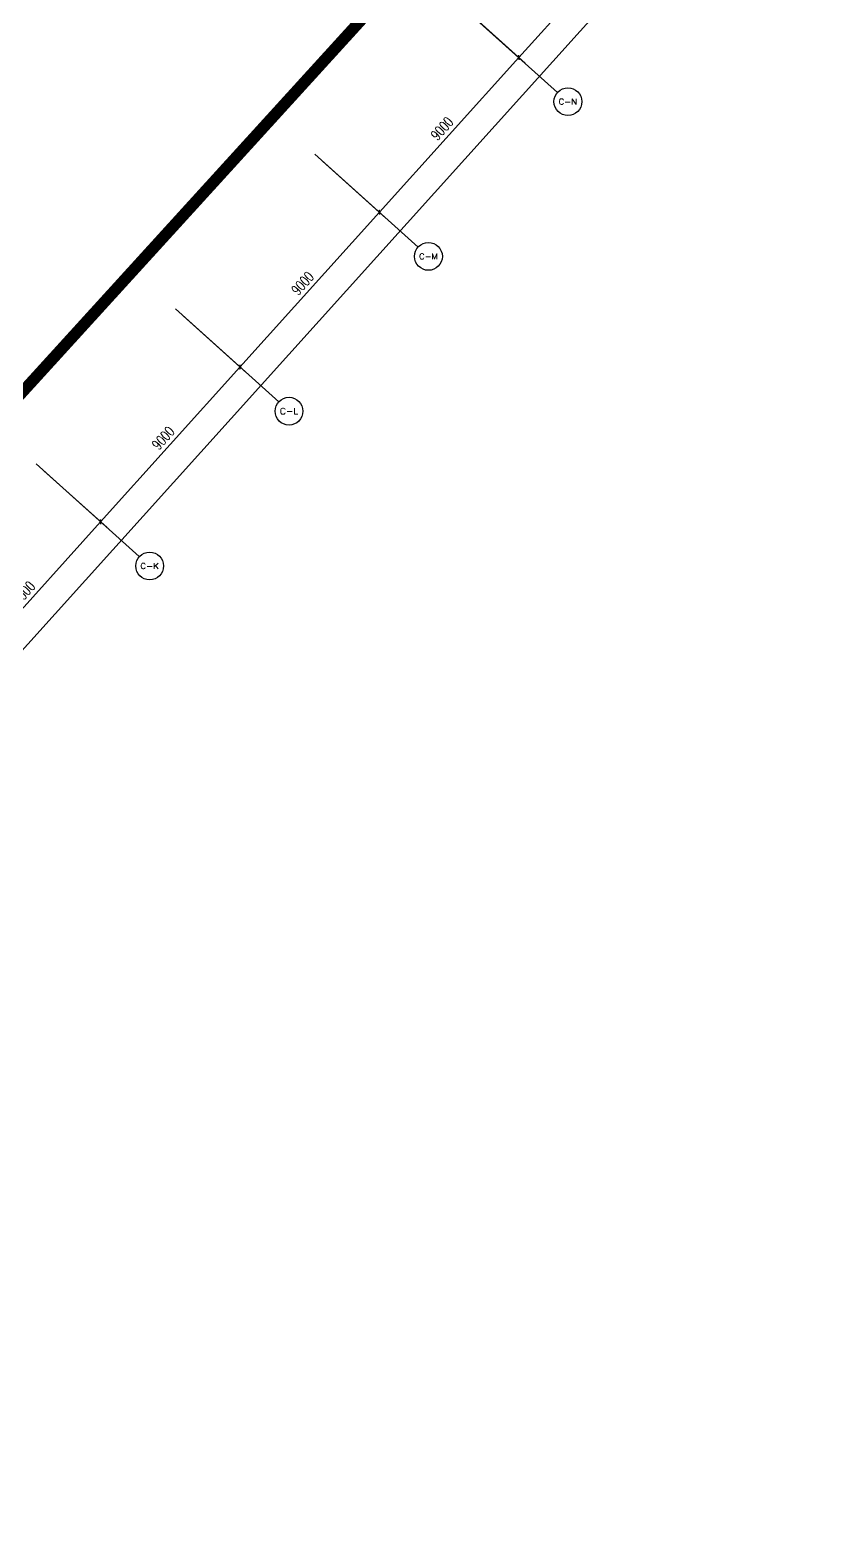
# Model space of a CAD drawing. Extents: x 6824721 to 16538177, y 2478193 to 6665639.
# Drawn here: x 8854392 to 8889114, y 2748714 to 2813701 of the extents above; entities that cross this region are included whole.
import ezdxf
from ezdxf.enums import TextEntityAlignment as Align

# ---------------------------------------------------------------- set-up
doc = ezdxf.new("R2010")
doc.units = 0
doc.header["$LTSCALE"] = 10
for name, color, linetype in [('0-wo', 8, 'Continuous'), ('AXIS', 3, 'Continuous'), ('AXIS_TEXT', 7, 'Continuous')]:
    doc.layers.add(name, color=color, linetype=linetype)
doc.styles.add('_TCH_AXIS', font='COMPLEX', dxfattribs={"bigfont": 'GBCBIG'})
doc.styles.add('_TCH_DIM_T3', font='SIMPLEX', dxfattribs={"width": 0.705882, "bigfont": 'GBCBIG'})
doc.styles.add('COMPLEX', font='COMPLEX')
doc.styles.add('STANDARD_T3', font='TSSDENG.shx', dxfattribs={"width": 0.56, "bigfont": 'TSSDCHN.shx'})
doc.dimstyles.new('_TCH_ARCH&&150', dxfattribs={"dimtxt": 525, "dimasz": 150, "dimexe": 375, "dimexo": 450, "dimgap": 150, "dimtad": 1, "dimdec": 0, "dimzin": 0, "dimdsep": 46, "dimtxsty": 'STANDARD_T3', "dimblk": 'ARCHTICK', "dimcen": 0.09, "dimclrt": 7, "dimazin": 2, "dimtfac": 1, "dimtdec": 0, "dimtix": 1, "dimtmove": 2, "dimatfit": 3, "dimfxl": 0, "dimtolj": 1, "dimtzin": 0, "dimarcsym": 0})

# ---------------------------------------------------------------- blocks, each defined once
blk = doc.blocks.new('_AXISO')
blk.add_circle((0, 0), 0.5)
at = {"layer": 'AXIS_TEXT', "style": 'COMPLEX', "width": 1.041667}
blk.add_attdef('A', text='', height=0.56, dxfattribs=at).set_placement((-0.25, -0.28), (0.25, -0.28), align=Align.FIT)
blk = doc.blocks.new('_ArchTick')
at = {"color": 0, "linetype": 'ByBlock', "const_width": 0.4}
blk.add_lwpolyline([(-0.5, -0.5), (0.5, 0.5)], dxfattribs=at)
blk = doc.blocks.new('*D266')
at = {"layer": 'AXIS', "color": 0, "lineweight": -2, "transparency": 16777216}
for p, q in [((91809, 733633), (95432, 730371)), ((5657, 631227), (95154, 730622)), ((2313, 634238), (5936, 630976))]:
    blk.add_line(p, q, dxfattribs=at)
at = {"layer": 'Defpoints', "color": 0, "transparency": 16777216}
for p in [(91475, 733934), (95154, 730622), (1979, 634539)]:
    blk.add_point(p, dxfattribs=at)
at = {"layer": 'AXIS', "color": 0, "lineweight": -2, "transparency": 16777216, "xscale": 150, "yscale": 150, "zscale": 150}
for p, rotation in [((95154, 730622), 47.99999999999577), ((5657, 631227), 227.9999999999958)]:
    blk.add_blockref('_ArchTick', p, dxfattribs=dict(at, rotation=rotation))
at = {"layer": 'AXIS', "color": 7, "transparency": 16777216, "insert": (50099, 681200), "char_height": 446.2, "attachment_point": 5, "rotation": 48, "style": '_TCH_DIM_T3'}
blk.add_mtext('\\A1;133750', dxfattribs=at)
blk = doc.blocks.new('*D275')
at = {"layer": 'AXIS', "color": 0, "lineweight": -2, "transparency": 16777216}
for p, q in [((56513, 694432), (59244, 691973)), ((52943, 685536), (58965, 692224)), ((50491, 687744), (53222, 685285))]:
    blk.add_line(p, q, dxfattribs=at)
at = {"layer": 'Defpoints', "color": 0, "transparency": 16777216}
for p in [(56178, 694734), (58965, 692224), (50156, 688045)]:
    blk.add_point(p, dxfattribs=at)
at = {"layer": 'AXIS', "color": 0, "lineweight": -2, "transparency": 16777216, "xscale": 150, "yscale": 150, "zscale": 150}
for p, rotation in [((58965, 692224), 47.99999999999573), ((52943, 685536), 227.9999999999958)]:
    blk.add_blockref('_ArchTick', p, dxfattribs=dict(at, rotation=rotation))
at = {"layer": 'AXIS', "color": 7, "transparency": 16777216, "insert": (55648, 689156), "char_height": 446.2, "attachment_point": 5, "rotation": 48, "style": '_TCH_DIM_T3'}
blk.add_mtext('\\A1;9000', dxfattribs=at)
blk = doc.blocks.new('*D276')
at = {"layer": 'AXIS', "color": 0, "lineweight": -2, "transparency": 16777216}
for p, q in [((62535, 701121), (65266, 698662)), ((58965, 692224), (64987, 698913)), ((56513, 694432), (59244, 691973))]:
    blk.add_line(p, q, dxfattribs=at)
at = {"layer": 'Defpoints', "color": 0, "transparency": 16777216}
for p in [(62201, 701422), (64987, 698913), (56178, 694734)]:
    blk.add_point(p, dxfattribs=at)
at = {"layer": 'AXIS', "color": 0, "lineweight": -2, "transparency": 16777216, "xscale": 150, "yscale": 150, "zscale": 150}
for p, rotation in [((64987, 698913), 47.9999999999955), ((58965, 692224), 227.9999999999955)]:
    blk.add_blockref('_ArchTick', p, dxfattribs=dict(at, rotation=rotation))
at = {"layer": 'AXIS', "color": 7, "transparency": 16777216, "insert": (61670, 695844), "char_height": 446.2, "attachment_point": 5, "rotation": 48, "style": '_TCH_DIM_T3'}
blk.add_mtext('\\A1;9000', dxfattribs=at)
blk = doc.blocks.new('*D277')
at = {"layer": 'AXIS', "color": 0, "lineweight": -2, "transparency": 16777216}
for p, q in [((68557, 707809), (71288, 705350)), ((64987, 698913), (71010, 705601)), ((62535, 701121), (65266, 698662))]:
    blk.add_line(p, q, dxfattribs=at)
at = {"layer": 'Defpoints', "color": 0, "transparency": 16777216}
for p in [(68223, 708110), (71010, 705601), (62201, 701422)]:
    blk.add_point(p, dxfattribs=at)
at = {"layer": 'AXIS', "color": 0, "lineweight": -2, "transparency": 16777216, "xscale": 150, "yscale": 150, "zscale": 150}
for p, rotation in [((71010, 705601), 47.99999999999574), ((64987, 698913), 227.9999999999958)]:
    blk.add_blockref('_ArchTick', p, dxfattribs=dict(at, rotation=rotation))
at = {"layer": 'AXIS', "color": 7, "transparency": 16777216, "insert": (67692, 702533), "char_height": 446.2, "attachment_point": 5, "rotation": 48, "style": '_TCH_DIM_T3'}
blk.add_mtext('\\A1;9000', dxfattribs=at)
blk = doc.blocks.new('*D278')
at = {"layer": 'AXIS', "color": 0, "lineweight": -2, "transparency": 16777216}
for p, q in [((74579, 714497), (77310, 712038)), ((71010, 705601), (77032, 712289)), ((68557, 707809), (71288, 705350))]:
    blk.add_line(p, q, dxfattribs=at)
at = {"layer": 'Defpoints', "color": 0, "transparency": 16777216}
for p in [(74245, 714798), (77032, 712289), (68223, 708110)]:
    blk.add_point(p, dxfattribs=at)
at = {"layer": 'AXIS', "color": 0, "lineweight": -2, "transparency": 16777216, "xscale": 150, "yscale": 150, "zscale": 150}
for p, rotation in [((77032, 712289), 47.99999999999577), ((71010, 705601), 227.9999999999958)]:
    blk.add_blockref('_ArchTick', p, dxfattribs=dict(at, rotation=rotation))
at = {"layer": 'AXIS', "color": 7, "transparency": 16777216, "insert": (73714, 709221), "char_height": 446.2, "attachment_point": 5, "rotation": 48, "style": '_TCH_DIM_T3'}
blk.add_mtext('\\A1;9000', dxfattribs=at)
blk = doc.blocks.new('*D279')
at = {"layer": 'AXIS', "color": 0, "lineweight": -2, "transparency": 16777216}
for p, q in [((78929, 719328), (81660, 716869)), ((77032, 712289), (81381, 717120)), ((74579, 714497), (77310, 712038))]:
    blk.add_line(p, q, dxfattribs=at)
at = {"layer": 'Defpoints', "color": 0, "transparency": 16777216}
for p in [(78594, 719629), (81381, 717120), (74245, 714798)]:
    blk.add_point(p, dxfattribs=at)
at = {"layer": 'AXIS', "color": 0, "lineweight": -2, "transparency": 16777216, "xscale": 150, "yscale": 150, "zscale": 150}
for p, rotation in [((81381, 717120), 47.99999999999583), ((77032, 712289), 227.9999999999959)]:
    blk.add_blockref('_ArchTick', p, dxfattribs=dict(at, rotation=rotation))
at = {"layer": 'AXIS', "color": 7, "transparency": 16777216, "insert": (78900, 714980), "char_height": 446.2, "attachment_point": 5, "rotation": 48, "style": '_TCH_DIM_T3'}
blk.add_mtext('\\A1;6500', dxfattribs=at)
blk = doc.blocks.new('wet 45u67i')
at = {"layer": 'AXIS', "color": 8}
for p, q in [((74245, 714798.4), (78703.8, 710783.6)), ((68222.8, 708110.1), (72681.7, 704095.3)), ((62200.6, 701421.8), (66659.5, 697407)), ((56178.4, 694733.5), (60637.3, 690718.7))]:
    blk.add_line(p, q, dxfattribs=at)
ref = blk.add_blockref('_AXISO', (79149.7, 710382.2), dxfattribs=dict(at, xscale=1200, yscale=1200, zscale=1200))
ref.add_attrib('A', 'C-N', dxfattribs={"layer": 'AXIS_TEXT', "height": 254.69, "style": '_TCH_AXIS'}).set_placement((78749.5, 710254.8), (79549.9, 710254.8), align=Align.FIT)
ref = blk.add_blockref('_AXISO', (73127.5, 703693.9), dxfattribs=dict(at, xscale=1200, yscale=1200, zscale=1200))
ref.add_attrib('A', 'C-M', dxfattribs={"layer": 'AXIS_TEXT', "height": 247.86, "style": '_TCH_AXIS'}).set_placement((72726.2, 703569.9), (73528.8, 703569.9), align=Align.FIT)
ref = blk.add_blockref('_AXISO', (67105.4, 697005.5), dxfattribs=dict(at, xscale=1200, yscale=1200, zscale=1200))
ref.add_attrib('A', 'C-L', dxfattribs={"layer": 'AXIS_TEXT', "height": 269.48, "style": '_TCH_AXIS'}).set_placement((66707.6, 696870.8), (67503.2, 696870.8), align=Align.FIT)
ref = blk.add_blockref('_AXISO', (61083.2, 690317.2), dxfattribs=dict(at, xscale=1200, yscale=1200, zscale=1200))
ref.add_attrib('A', 'C-K', dxfattribs={"layer": 'AXIS_TEXT', "height": 254.69, "style": '_TCH_AXIS'}).set_placement((60683, 690189.9), (61483.4, 690189.9), align=Align.FIT)
for p1, p2, distance, picture, middle in [((1978.9, 634538.8), (91475.1, 733934.4), -4950, '*D266', (50099, 681200.4)), ((74245, 714798.4), (78594.3, 719628.9), -3750, '*D279', (78899.9, 714980.4)), ((68222.8, 708110.1), (74245, 714798.4), -3750, '*D278', (73714.1, 709221)), ((62200.6, 701421.8), (68222.8, 708110.1), -3750, '*D277', (67691.9, 702532.7)), ((56178.4, 694733.5), (62200.6, 701421.8), -3750, '*D276', (61669.8, 695844.4)), ((50156.3, 688045.2), (56178.4, 694733.5), -3750, '*D275', (55647.6, 689156.1))]:
    dim = blk.add_aligned_dim(p1=p1, p2=p2, distance=distance, dimstyle='_TCH_ARCH&&150', dxfattribs=at)
    dim.commit()
    dim.dimension.update_dxf_attribs({"geometry": picture, "text_midpoint": middle})

msp = doc.modelspace()

# ---------------------------------------------------------------- linework, layer by layer
at = {"layer": '0-wo', "color": 8, "const_width": 500, "flags": 128}
msp.add_lwpolyline([(8691080.4, 2969119.7), (8705176, 2967745.3), (8719304.3, 2966762.9), (8733454.4, 2966173.1), (8747615.4, 2965976.5), (8823194.8, 2965976.5), (8898774.1, 2965976.5), (8906244.1, 2965790.4), (8913695.6, 2965232.5), (8921110, 2964304.2), (8928469, 2963007.8), (8935754.4, 2961346.6), (8942947.9, 2959324.6), (8950031.8, 2956946.9), (8956988.6, 2954219.3), (8963800.8, 2951148.7), (8970451.7, 2947742.7), (8976924.7, 2944009.6), (8983203.8, 2939958.9), (8911619.7, 2861304.6), (8840035.6, 2782650.4), (8768451.5, 2703996.1), (8691080.4, 2726323), (8691080.4, 2847721.3)], close=True, dxfattribs=at)

# ---------------------------------------------------------------- block references
at = {"layer": '0-wo'}
msp.add_blockref('wet 45u67i', (8798472.7, 2100226.9), dxfattribs=at)

doc.saveas('drawing.dxf')
